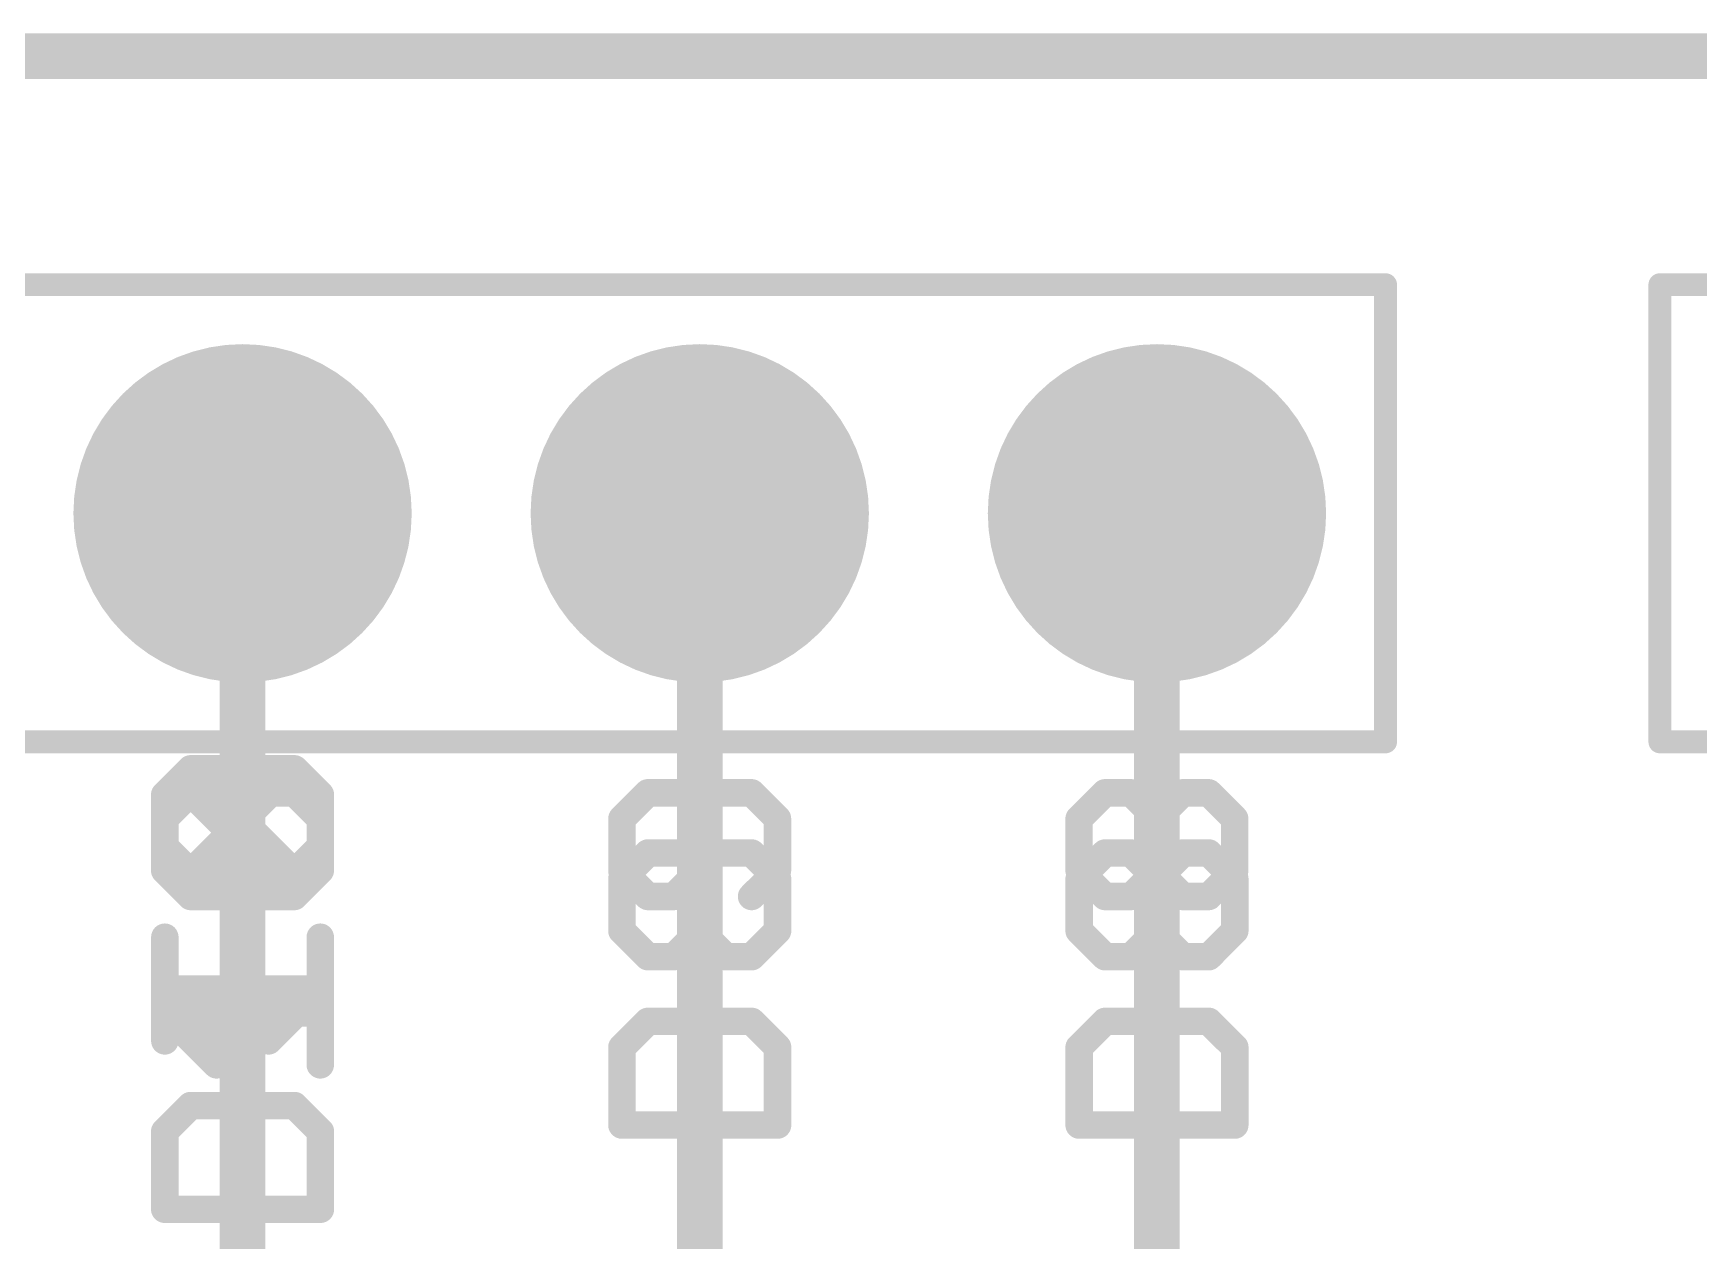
# Model space of a CAD drawing. Extents: x -24 to 83, y -23 to 53.
# Drawn here: x 26.52 to 35.78, y 46.76 to 53.47 of the extents above; entities that cross this region are included whole.
import ezdxf

# ---------------------------------------------------------------- set-up
doc = ezdxf.new("R2010")
doc.units = 0
for name, color, linetype in [('1', 12, 'CONTINUOUS'), ('16', 132, 'CONTINUOUS'), ('17', 110, 'CONTINUOUS'), ('20', 53, 'CONTINUOUS'), ('21', 41, 'CONTINUOUS'), ('22', 40, 'CONTINUOUS'), ('51', 53, 'CONTINUOUS')]:
    doc.layers.add(name, color=color, linetype=linetype)

# ---------------------------------------------------------------- blocks, each defined once
blk = doc.blocks.new('ROUNDP')
at = {"const_width": 0.5}
blk.add_lwpolyline([(0, -0.25, 1), (0, 0.25, 1), (0, -0.25)], format="xyb", dxfattribs=at)

msp = doc.modelspace()

# ---------------------------------------------------------------- linework, layer by layer
at = {"layer": '1', "const_width": 0.254}
for points in [[(0, 53.34), (59.69, 53.34)], [(27.686, 45.72), (27.686, 50.8)], [(30.226, 45.72), (30.226, 50.8)], [(32.766, 45.72), (32.766, 50.8)]]:
    msp.add_lwpolyline(points, dxfattribs=at)
at = {"layer": '1', "const_width": 0.127}
for points in [[(27.7495, 50.8, 1), (27.6225, 50.8)], [(30.2895, 50.8, 1), (30.1625, 50.8)], [(32.8295, 50.8, 1), (32.7025, 50.8)]]:
    msp.add_lwpolyline(points, format="xyb", dxfattribs=at)
at = {"layer": '16', "const_width": 0.254}
msp.add_lwpolyline([(0, 53.34), (59.69, 53.34)], dxfattribs=at)
at = {"layer": '20', "const_width": 0.2032}
msp.add_lwpolyline([(2.54, 53.34), (55.88, 53.34)], dxfattribs=at)
at = {"layer": '21', "const_width": 0.1524}
for points in [[(27.2535, 49.2361), (27.3975, 49.3802)], [(27.3975, 49.3802), (27.9737, 49.3802)], [(27.9737, 48.804), (27.3975, 49.3802)], [(27.9737, 49.3802), (28.1178, 49.2361)], [(27.2535, 48.948), (27.2535, 49.2361)], [(28.1178, 49.2361), (28.1178, 48.948)], [(27.3975, 48.804), (27.2535, 48.948)], [(28.1178, 48.948), (27.9737, 48.804)], [(29.9375, 48.9124), (29.7935, 48.7684)], [(30.5137, 48.9124), (29.9375, 48.9124)], [(30.2256, 48.4803), (30.2256, 48.9124)], [(30.6578, 48.7684), (30.5137, 48.9124)], [(32.3335, 48.7684), (32.4775, 48.9124)], [(32.4775, 48.9124), (32.6216, 48.9124)], [(32.6216, 48.9124), (32.7656, 48.7684)], [(32.7656, 48.7684), (32.9097, 48.9124)], [(32.9097, 48.9124), (33.0537, 48.9124)], [(33.0537, 48.9124), (33.1978, 48.7684)], [(27.9737, 48.804), (27.3975, 48.804)], [(29.7935, 48.7684), (29.7935, 48.4803)], [(30.6578, 48.4803), (30.6578, 48.7684)], [(32.3335, 48.4803), (32.3335, 48.7684)], [(32.7656, 48.4803), (32.7656, 48.7684)], [(33.1978, 48.7684), (33.1978, 48.4803)], [(28.1178, 47.8684), (28.1178, 48.4447)], [(29.7935, 48.4803), (29.9375, 48.3362)], [(30.0816, 48.3362), (30.2256, 48.4803)], [(30.5137, 48.3362), (30.6578, 48.4803)], [(32.4775, 48.3362), (32.3335, 48.4803)], [(32.7656, 48.4803), (32.6216, 48.3362)], [(32.9097, 48.3362), (32.7656, 48.4803)], [(33.1978, 48.4803), (33.0537, 48.3362)], [(29.9375, 48.3362), (30.0816, 48.3362)], [(32.6216, 48.3362), (32.4775, 48.3362)], [(33.0537, 48.3362), (32.9097, 48.3362)], [(27.5416, 47.8684), (27.2535, 48.1566)], [(27.2535, 48.1566), (28.1178, 48.1566)], [(29.9375, 47.9769), (29.7935, 47.8329)], [(30.5137, 47.9769), (29.9375, 47.9769)], [(30.6578, 47.8329), (30.5137, 47.9769)], [(32.4775, 47.9769), (32.3335, 47.8329)], [(33.0537, 47.9769), (32.4775, 47.9769)], [(33.1978, 47.8329), (33.0537, 47.9769)], [(29.7935, 47.8329), (29.7935, 47.4007)], [(30.6578, 47.4007), (30.6578, 47.8329)], [(32.3335, 47.8329), (32.3335, 47.4007)], [(33.1978, 47.4007), (33.1978, 47.8329)], [(27.3975, 47.5091), (27.2535, 47.3651)], [(27.9737, 47.5091), (27.3975, 47.5091)], [(28.1178, 47.3651), (27.9737, 47.5091)], [(29.7935, 47.4007), (30.6578, 47.4007)], [(32.3335, 47.4007), (33.1978, 47.4007)], [(27.2535, 47.3651), (27.2535, 46.9329)], [(28.1178, 46.9329), (28.1178, 47.3651)], [(27.2535, 46.9329), (28.1178, 46.9329)]]:
    msp.add_lwpolyline(points, dxfattribs=at)
at = {"layer": '21', "const_width": 0.0762}
for points in [[(27.3975, 49.4183, 1), (27.3975, 49.3421)], [(27.4245, 49.4071, 1), (27.3706, 49.3532)], [(27.4245, 49.3532, 1), (27.3706, 49.4071)], [(28.0007, 49.4071, 1), (27.9468, 49.3532)], [(27.9737, 49.3421, 1), (27.9737, 49.4183)], [(27.2265, 49.2631, 1), (27.2804, 49.2092)], [(27.2916, 49.2361, 1), (27.2154, 49.2361)], [(28.1559, 49.2361, 1), (28.0797, 49.2361)], [(28.0909, 49.2092, 1), (28.1447, 49.2631)], [(27.2804, 48.975, 1), (27.2265, 48.9211)], [(27.2154, 48.948, 1), (27.2916, 48.948)], [(28.0797, 48.948, 1), (28.1559, 48.948)], [(28.1447, 48.9211, 1), (28.0909, 48.975)], [(29.9375, 48.9505, 1), (29.9375, 48.8743)], [(29.9645, 48.8855, 1), (29.9106, 48.9394)], [(30.2637, 48.9124, 1), (30.1875, 48.9124)], [(30.5407, 48.9394, 1), (30.4868, 48.8855)], [(30.5137, 48.8743, 1), (30.5137, 48.9505)], [(32.4775, 48.9505, 1), (32.4775, 48.8743)], [(32.5045, 48.8855, 1), (32.4506, 48.9394)], [(32.6485, 48.9394, 1), (32.5946, 48.8855)], [(32.6216, 48.8743, 1), (32.6216, 48.9505)], [(32.9097, 48.9505, 1), (32.9097, 48.8743)], [(32.9366, 48.8855, 1), (32.8827, 48.9394)], [(33.0807, 48.9394, 1), (33.0268, 48.8855)], [(33.0537, 48.8743, 1), (33.0537, 48.9505)], [(27.3975, 48.8421, 1), (27.3975, 48.7659)], [(27.3706, 48.777, 1), (27.4245, 48.8309)], [(27.9468, 48.8309, 1), (28.0007, 48.777)], [(27.9468, 48.777, 1), (28.0007, 48.8309)], [(27.9737, 48.7659, 1), (27.9737, 48.8421)], [(29.7665, 48.7953, 1), (29.8204, 48.7414)], [(29.8316, 48.7684, 1), (29.7554, 48.7684)], [(30.6959, 48.7684, 1), (30.6197, 48.7684)], [(30.6309, 48.7414, 1), (30.6847, 48.7953)], [(32.3065, 48.7953, 1), (32.3604, 48.7414)], [(32.3716, 48.7684, 1), (32.2954, 48.7684)], [(32.8037, 48.7684, 1), (32.7275, 48.7684)], [(32.7387, 48.7953, 1), (32.7926, 48.7414)], [(32.7387, 48.7414, 1), (32.7926, 48.7953)], [(33.2359, 48.7684, 1), (33.1597, 48.7684)], [(33.1709, 48.7414, 1), (33.2247, 48.7953)], [(28.1559, 48.4447, 1), (28.0797, 48.4447)], [(29.8204, 48.5072, 1), (29.7665, 48.4533)], [(29.7554, 48.4803, 1), (29.8316, 48.4803)], [(30.1875, 48.4803, 1), (30.2637, 48.4803)], [(30.2526, 48.4533, 1), (30.1987, 48.5072)], [(30.6197, 48.4803, 1), (30.6959, 48.4803)], [(30.6847, 48.4533, 1), (30.6309, 48.5072)], [(32.3604, 48.5072, 1), (32.3065, 48.4533)], [(32.2954, 48.4803, 1), (32.3716, 48.4803)], [(32.7926, 48.5072, 1), (32.7387, 48.4533)], [(32.7275, 48.4803, 1), (32.8037, 48.4803)], [(32.7926, 48.4533, 1), (32.7387, 48.5072)], [(33.1597, 48.4803, 1), (33.2359, 48.4803)], [(33.2247, 48.4533, 1), (33.1709, 48.5072)], [(29.9375, 48.3743, 1), (29.9375, 48.2981)], [(29.9106, 48.3093, 1), (29.9645, 48.3631)], [(30.0546, 48.3631, 1), (30.1085, 48.3093)], [(30.0816, 48.2981, 1), (30.0816, 48.3743)], [(30.4868, 48.3631, 1), (30.5407, 48.3093)], [(32.4775, 48.3743, 1), (32.4775, 48.2981)], [(32.4506, 48.3093, 1), (32.5045, 48.3631)], [(32.5946, 48.3631, 1), (32.6485, 48.3093)], [(32.6216, 48.2981, 1), (32.6216, 48.3743)], [(32.9097, 48.3743, 1), (32.9097, 48.2981)], [(32.8827, 48.3093, 1), (32.9366, 48.3631)], [(33.0268, 48.3631, 1), (33.0807, 48.3093)], [(33.0537, 48.2981, 1), (33.0537, 48.3743)], [(27.2804, 48.1835, 1), (27.2265, 48.1296)], [(27.2535, 48.1947, 1), (27.2535, 48.1185)], [(28.1178, 48.1185, 1), (28.1178, 48.1947)], [(29.9375, 48.015, 1), (29.9375, 47.9388)], [(29.9645, 47.95, 1), (29.9106, 48.0038)], [(30.5407, 48.0038, 1), (30.4868, 47.95)], [(30.5137, 47.9388, 1), (30.5137, 48.015)], [(32.4775, 48.015, 1), (32.4775, 47.9388)], [(32.5045, 47.95, 1), (32.4506, 48.0038)], [(33.0807, 48.0038, 1), (33.0268, 47.95)], [(33.0537, 47.9388, 1), (33.0537, 48.015)], [(27.5146, 47.8415, 1), (27.5685, 47.8954)], [(28.0797, 47.8684, 1), (28.1559, 47.8684)], [(29.7665, 47.8598, 1), (29.8204, 47.8059)], [(29.8316, 47.8329, 1), (29.7554, 47.8329)], [(30.6959, 47.8329, 1), (30.6197, 47.8329)], [(30.6309, 47.8059, 1), (30.6847, 47.8598)], [(32.3065, 47.8598, 1), (32.3604, 47.8059)], [(32.3716, 47.8329, 1), (32.2954, 47.8329)], [(33.2359, 47.8329, 1), (33.1597, 47.8329)], [(33.1709, 47.8059, 1), (33.2247, 47.8598)], [(27.3975, 47.5472, 1), (27.3975, 47.471)], [(27.4245, 47.4822, 1), (27.3706, 47.5361)], [(28.0007, 47.5361, 1), (27.9468, 47.4822)], [(27.9737, 47.471, 1), (27.9737, 47.5472)], [(29.7935, 47.4388, 1), (29.7935, 47.3626)], [(30.6578, 47.3626, 1), (30.6578, 47.4388)], [(32.3335, 47.4388, 1), (32.3335, 47.3626)], [(33.1978, 47.3626, 1), (33.1978, 47.4388)], [(27.2265, 47.392, 1), (27.2804, 47.3381)], [(27.2916, 47.3651, 1), (27.2154, 47.3651)], [(28.1559, 47.3651, 1), (28.0797, 47.3651)], [(28.0909, 47.3381, 1), (28.1447, 47.392)], [(29.7554, 47.4007, 1), (29.8316, 47.4007)], [(30.6197, 47.4007, 1), (30.6959, 47.4007)], [(32.2954, 47.4007, 1), (32.3716, 47.4007)], [(33.1597, 47.4007, 1), (33.2359, 47.4007)], [(27.2535, 46.971, 1), (27.2535, 46.8948)], [(28.1178, 46.8948, 1), (28.1178, 46.971)], [(27.2154, 46.9329, 1), (27.2916, 46.9329)], [(28.0797, 46.9329, 1), (28.1559, 46.9329)]]:
    msp.add_lwpolyline(points, format="xyb", dxfattribs=at)
at = {"layer": '22', "const_width": 0.1524}
for points in [[(27.3983, 49.3802), (27.2542, 49.2361)], [(27.9745, 49.3802), (27.3983, 49.3802)], [(27.3983, 48.804), (27.9745, 49.3802)], [(28.1185, 49.2361), (27.9745, 49.3802)], [(27.2542, 49.2361), (27.2542, 48.948)], [(28.1185, 48.948), (28.1185, 49.2361)], [(27.2542, 48.948), (27.3983, 48.804)], [(27.9745, 48.804), (28.1185, 48.948)], [(29.7942, 48.7684), (29.9383, 48.9124)], [(29.9383, 48.9124), (30.5145, 48.9124)], [(30.2264, 48.4803), (30.2264, 48.9124)], [(30.5145, 48.9124), (30.6585, 48.7684)], [(32.4783, 48.9124), (32.3342, 48.7684)], [(32.6223, 48.9124), (32.4783, 48.9124)], [(32.7664, 48.7684), (32.6223, 48.9124)], [(32.9104, 48.9124), (32.7664, 48.7684)], [(33.0545, 48.9124), (32.9104, 48.9124)], [(33.1985, 48.7684), (33.0545, 48.9124)], [(27.3983, 48.804), (27.9745, 48.804)], [(29.7942, 48.4803), (29.7942, 48.7684)], [(30.6585, 48.7684), (30.6585, 48.4803)], [(32.3342, 48.7684), (32.3342, 48.4803)], [(32.7664, 48.4803), (32.7664, 48.7684)], [(33.1985, 48.4803), (33.1985, 48.7684)], [(27.2542, 47.8684), (27.2542, 48.4447)], [(29.9383, 48.3362), (29.7942, 48.4803)], [(30.3704, 48.3362), (30.2264, 48.4803)], [(30.6585, 48.4803), (30.5145, 48.3362)], [(32.3342, 48.4803), (32.4783, 48.3362)], [(32.6223, 48.3362), (32.7664, 48.4803)], [(32.7664, 48.4803), (32.9104, 48.3362)], [(33.0545, 48.3362), (33.1985, 48.4803)], [(30.5145, 48.3362), (30.3704, 48.3362)], [(32.4783, 48.3362), (32.6223, 48.3362)], [(32.9104, 48.3362), (33.0545, 48.3362)], [(28.1185, 48.1566), (27.2542, 48.1566)], [(27.8304, 47.8684), (28.1185, 48.1566)], [(29.7942, 47.8329), (29.9383, 47.9769)], [(29.9383, 47.9769), (30.5145, 47.9769)], [(30.5145, 47.9769), (30.6585, 47.8329)], [(32.3342, 47.8329), (32.4783, 47.9769)], [(32.4783, 47.9769), (33.0545, 47.9769)], [(33.0545, 47.9769), (33.1985, 47.8329)], [(29.7942, 47.4007), (29.7942, 47.8329)], [(30.6585, 47.8329), (30.6585, 47.4007)], [(32.3342, 47.4007), (32.3342, 47.8329)], [(33.1985, 47.8329), (33.1985, 47.4007)], [(27.2542, 47.3651), (27.3983, 47.5091)], [(27.3983, 47.5091), (27.9745, 47.5091)], [(27.9745, 47.5091), (28.1185, 47.3651)], [(30.6585, 47.4007), (29.7942, 47.4007)], [(33.1985, 47.4007), (32.3342, 47.4007)], [(27.2542, 46.9329), (27.2542, 47.3651)], [(28.1185, 47.3651), (28.1185, 46.9329)], [(28.1185, 46.9329), (27.2542, 46.9329)]]:
    msp.add_lwpolyline(points, dxfattribs=at)
at = {"layer": '22', "const_width": 0.0762}
for points in [[(27.3983, 49.4183, 1), (27.3983, 49.3421)], [(27.4252, 49.3532, 1), (27.3713, 49.4071)], [(28.0014, 49.4071, 1), (27.9475, 49.3532)], [(28.0014, 49.3532, 1), (27.9475, 49.4071)], [(27.9745, 49.3421, 1), (27.9745, 49.4183)], [(27.2923, 49.2361, 1), (27.2161, 49.2361)], [(27.2273, 49.2631, 1), (27.2811, 49.2092)], [(28.1566, 49.2361, 1), (28.0804, 49.2361)], [(28.0916, 49.2092, 1), (28.1455, 49.2631)], [(27.2811, 48.975, 1), (27.2273, 48.9211)], [(27.2161, 48.948, 1), (27.2923, 48.948)], [(28.0804, 48.948, 1), (28.1566, 48.948)], [(28.1455, 48.9211, 1), (28.0916, 48.975)], [(29.9383, 48.9505, 1), (29.9383, 48.8743)], [(29.9652, 48.8855, 1), (29.9113, 48.9394)], [(30.2645, 48.9124, 1), (30.1883, 48.9124)], [(30.5414, 48.9394, 1), (30.4875, 48.8855)], [(30.5145, 48.8743, 1), (30.5145, 48.9505)], [(32.4783, 48.9505, 1), (32.4783, 48.8743)], [(32.5052, 48.8855, 1), (32.4513, 48.9394)], [(32.6493, 48.9394, 1), (32.5954, 48.8855)], [(32.6223, 48.8743, 1), (32.6223, 48.9505)], [(32.9104, 48.9505, 1), (32.9104, 48.8743)], [(32.9374, 48.8855, 1), (32.8835, 48.9394)], [(33.0814, 48.9394, 1), (33.0275, 48.8855)], [(33.0545, 48.8743, 1), (33.0545, 48.9505)], [(27.3713, 48.8309, 1), (27.4252, 48.777)], [(27.3983, 48.8421, 1), (27.3983, 48.7659)], [(27.3713, 48.777, 1), (27.4252, 48.8309)], [(27.9475, 48.8309, 1), (28.0014, 48.777)], [(27.9745, 48.7659, 1), (27.9745, 48.8421)], [(29.8323, 48.7684, 1), (29.7561, 48.7684)], [(29.7673, 48.7953, 1), (29.8211, 48.7414)], [(30.6966, 48.7684, 1), (30.6204, 48.7684)], [(30.6316, 48.7414, 1), (30.6855, 48.7953)], [(32.3723, 48.7684, 1), (32.2961, 48.7684)], [(32.3073, 48.7953, 1), (32.3611, 48.7414)], [(32.7394, 48.7953, 1), (32.7933, 48.7414)], [(32.8045, 48.7684, 1), (32.7283, 48.7684)], [(32.7394, 48.7414, 1), (32.7933, 48.7953)], [(33.2366, 48.7684, 1), (33.1604, 48.7684)], [(33.1716, 48.7414, 1), (33.2255, 48.7953)], [(27.2923, 48.4447, 1), (27.2161, 48.4447)], [(29.8211, 48.5072, 1), (29.7673, 48.4533)], [(29.7561, 48.4803, 1), (29.8323, 48.4803)], [(30.2533, 48.5072, 1), (30.1994, 48.4533)], [(30.1883, 48.4803, 1), (30.2645, 48.4803)], [(30.6204, 48.4803, 1), (30.6966, 48.4803)], [(30.6855, 48.4533, 1), (30.6316, 48.5072)], [(32.3611, 48.5072, 1), (32.3073, 48.4533)], [(32.2961, 48.4803, 1), (32.3723, 48.4803)], [(32.7933, 48.5072, 1), (32.7394, 48.4533)], [(32.7283, 48.4803, 1), (32.8045, 48.4803)], [(32.7933, 48.4533, 1), (32.7394, 48.5072)], [(33.1604, 48.4803, 1), (33.2366, 48.4803)], [(33.2255, 48.4533, 1), (33.1716, 48.5072)], [(29.9113, 48.3093, 1), (29.9652, 48.3631)], [(30.3704, 48.3743, 1), (30.3704, 48.2981)], [(30.3435, 48.3093, 1), (30.3974, 48.3631)], [(30.4875, 48.3631, 1), (30.5414, 48.3093)], [(30.5145, 48.2981, 1), (30.5145, 48.3743)], [(32.4783, 48.3743, 1), (32.4783, 48.2981)], [(32.4513, 48.3093, 1), (32.5052, 48.3631)], [(32.5954, 48.3631, 1), (32.6493, 48.3093)], [(32.6223, 48.2981, 1), (32.6223, 48.3743)], [(32.9104, 48.3743, 1), (32.9104, 48.2981)], [(32.8835, 48.3093, 1), (32.9374, 48.3631)], [(33.0275, 48.3631, 1), (33.0814, 48.3093)], [(33.0545, 48.2981, 1), (33.0545, 48.3743)], [(27.2542, 48.1947, 1), (27.2542, 48.1185)], [(28.1455, 48.1296, 1), (28.0916, 48.1835)], [(28.1185, 48.1185, 1), (28.1185, 48.1947)], [(29.9383, 48.015, 1), (29.9383, 47.9388)], [(29.9652, 47.95, 1), (29.9113, 48.0038)], [(30.5414, 48.0038, 1), (30.4875, 47.95)], [(30.5145, 47.9388, 1), (30.5145, 48.015)], [(32.4783, 48.015, 1), (32.4783, 47.9388)], [(32.5052, 47.95, 1), (32.4513, 48.0038)], [(33.0814, 48.0038, 1), (33.0275, 47.95)], [(33.0545, 47.9388, 1), (33.0545, 48.015)], [(27.8035, 47.8954, 1), (27.8574, 47.8415)], [(27.2161, 47.8684, 1), (27.2923, 47.8684)], [(29.8323, 47.8329, 1), (29.7561, 47.8329)], [(29.7673, 47.8598, 1), (29.8211, 47.8059)], [(30.6966, 47.8329, 1), (30.6204, 47.8329)], [(30.6316, 47.8059, 1), (30.6855, 47.8598)], [(32.3723, 47.8329, 1), (32.2961, 47.8329)], [(32.3073, 47.8598, 1), (32.3611, 47.8059)], [(33.2366, 47.8329, 1), (33.1604, 47.8329)], [(33.1716, 47.8059, 1), (33.2255, 47.8598)], [(27.3983, 47.5472, 1), (27.3983, 47.471)], [(27.4252, 47.4822, 1), (27.3713, 47.5361)], [(28.0014, 47.5361, 1), (27.9475, 47.4822)], [(27.9745, 47.471, 1), (27.9745, 47.5472)], [(29.7942, 47.4388, 1), (29.7942, 47.3626)], [(30.6585, 47.3626, 1), (30.6585, 47.4388)], [(32.3342, 47.4388, 1), (32.3342, 47.3626)], [(33.1985, 47.3626, 1), (33.1985, 47.4388)], [(27.2923, 47.3651, 1), (27.2161, 47.3651)], [(27.2273, 47.392, 1), (27.2811, 47.3381)], [(28.1566, 47.3651, 1), (28.0804, 47.3651)], [(28.0916, 47.3381, 1), (28.1455, 47.392)], [(29.7561, 47.4007, 1), (29.8323, 47.4007)], [(30.6204, 47.4007, 1), (30.6966, 47.4007)], [(32.2961, 47.4007, 1), (32.3723, 47.4007)], [(33.1604, 47.4007, 1), (33.2366, 47.4007)], [(27.2542, 46.971, 1), (27.2542, 46.8948)], [(28.1185, 46.8948, 1), (28.1185, 46.971)], [(27.2161, 46.9329, 1), (27.2923, 46.9329)], [(28.0804, 46.9329, 1), (28.1566, 46.9329)]]:
    msp.add_lwpolyline(points, format="xyb", dxfattribs=at)
at = {"layer": '51'}
for points, const_width in [([(55.88, 53.34), (2.54, 53.34)], 0.254), ([(8.636, 52.07), (34.036, 52.07)], 0.127), ([(34.036, 52.07), (34.036, 49.53)], 0.127), ([(35.56, 49.53), (35.56, 52.07)], 0.127), ([(35.56, 52.07), (55.88, 52.07)], 0.127), ([(34.036, 49.53), (8.636, 49.53)], 0.127), ([(55.88, 49.53), (35.56, 49.53)], 0.127), ([(27.2535, 49.1029), (27.3975, 49.2469)], 0.1524), ([(27.3975, 49.2469), (27.9737, 49.2469)], 0.1524), ([(27.9737, 48.6707), (27.3975, 49.2469)], 0.1524), ([(27.9737, 49.2469), (28.1178, 49.1029)], 0.1524), ([(29.9375, 49.2469), (29.7935, 49.1029)], 0.1524), ([(30.5137, 49.2469), (29.9375, 49.2469)], 0.1524), ([(30.2256, 48.8147), (30.2256, 49.2469)], 0.1524), ([(30.6578, 49.1029), (30.5137, 49.2469)], 0.1524), ([(32.3335, 49.1029), (32.4775, 49.2469)], 0.1524), ([(32.4775, 49.2469), (32.6216, 49.2469)], 0.1524), ([(32.6216, 49.2469), (32.7656, 49.1029)], 0.1524), ([(32.7656, 49.1029), (32.9097, 49.2469)], 0.1524), ([(32.9097, 49.2469), (33.0537, 49.2469)], 0.1524), ([(33.0537, 49.2469), (33.1978, 49.1029)], 0.1524), ([(27.2535, 48.8147), (27.2535, 49.1029)], 0.1524), ([(28.1178, 49.1029), (28.1178, 48.8147)], 0.1524), ([(29.7935, 49.1029), (29.7935, 48.8147)], 0.1524), ([(30.6578, 48.8147), (30.6578, 49.1029)], 0.1524), ([(32.3335, 48.8147), (32.3335, 49.1029)], 0.1524), ([(32.7656, 48.8147), (32.7656, 49.1029)], 0.1524), ([(33.1978, 49.1029), (33.1978, 48.8147)], 0.1524), ([(27.3975, 48.6707), (27.2535, 48.8147)], 0.1524), ([(28.1178, 48.8147), (27.9737, 48.6707)], 0.1524), ([(29.7935, 48.8147), (29.9375, 48.6707)], 0.1524), ([(30.0816, 48.6707), (30.2256, 48.8147)], 0.1524), ([(30.5137, 48.6707), (30.6578, 48.8147)], 0.1524), ([(32.4775, 48.6707), (32.3335, 48.8147)], 0.1524), ([(32.7656, 48.8147), (32.6216, 48.6707)], 0.1524), ([(32.9097, 48.6707), (32.7656, 48.8147)], 0.1524), ([(33.1978, 48.8147), (33.0537, 48.6707)], 0.1524), ([(27.9737, 48.6707), (27.3975, 48.6707)], 0.1524), ([(29.9375, 48.6707), (30.0816, 48.6707)], 0.1524), ([(32.6216, 48.6707), (32.4775, 48.6707)], 0.1524), ([(33.0537, 48.6707), (32.9097, 48.6707)], 0.1524), ([(28.1178, 47.7352), (28.1178, 48.3114)], 0.1524), ([(27.5416, 47.7352), (27.2535, 48.0233)], 0.1524), ([(27.2535, 48.0233), (28.1178, 48.0233)], 0.1524)]:
    msp.add_lwpolyline(points, dxfattribs=dict(at, const_width=const_width))
for points, const_width in [([(34.0678, 52.07, 1), (34.0042, 52.07)], 0.0635), ([(34.036, 52.0382, 1), (34.036, 52.1018)], 0.0635), ([(35.5918, 52.07, 1), (35.5282, 52.07)], 0.0635), ([(35.56, 52.1018, 1), (35.56, 52.0382)], 0.0635), ([(34.036, 49.4982, 1), (34.036, 49.5618)], 0.0635), ([(35.56, 49.5618, 1), (35.56, 49.4982)], 0.0635), ([(34.0042, 49.53, 1), (34.0678, 49.53)], 0.0635), ([(35.5282, 49.53, 1), (35.5918, 49.53)], 0.0635), ([(27.3975, 49.285, 1), (27.3975, 49.2088)], 0.0762), ([(27.4245, 49.2738, 1), (27.3706, 49.22)], 0.0762), ([(27.4245, 49.22, 1), (27.3706, 49.2738)], 0.0762), ([(28.0007, 49.2738, 1), (27.9468, 49.22)], 0.0762), ([(27.9737, 49.2088, 1), (27.9737, 49.285)], 0.0762), ([(29.9375, 49.285, 1), (29.9375, 49.2088)], 0.0762), ([(29.9645, 49.22, 1), (29.9106, 49.2738)], 0.0762), ([(30.2637, 49.2469, 1), (30.1875, 49.2469)], 0.0762), ([(30.5407, 49.2738, 1), (30.4868, 49.22)], 0.0762), ([(30.5137, 49.2088, 1), (30.5137, 49.285)], 0.0762), ([(32.4775, 49.285, 1), (32.4775, 49.2088)], 0.0762), ([(32.5045, 49.22, 1), (32.4506, 49.2738)], 0.0762), ([(32.6485, 49.2738, 1), (32.5946, 49.22)], 0.0762), ([(32.6216, 49.2088, 1), (32.6216, 49.285)], 0.0762), ([(32.9097, 49.285, 1), (32.9097, 49.2088)], 0.0762), ([(32.9366, 49.22, 1), (32.8827, 49.2738)], 0.0762), ([(33.0807, 49.2738, 1), (33.0268, 49.22)], 0.0762), ([(33.0537, 49.2088, 1), (33.0537, 49.285)], 0.0762), ([(27.2265, 49.1298, 1), (27.2804, 49.0759)], 0.0762), ([(27.2916, 49.1029, 1), (27.2154, 49.1029)], 0.0762), ([(28.1559, 49.1029, 1), (28.0797, 49.1029)], 0.0762), ([(28.0909, 49.0759, 1), (28.1447, 49.1298)], 0.0762), ([(29.7665, 49.1298, 1), (29.8204, 49.0759)], 0.0762), ([(29.8316, 49.1029, 1), (29.7554, 49.1029)], 0.0762), ([(30.6959, 49.1029, 1), (30.6197, 49.1029)], 0.0762), ([(30.6309, 49.0759, 1), (30.6847, 49.1298)], 0.0762), ([(32.3065, 49.1298, 1), (32.3604, 49.0759)], 0.0762), ([(32.3716, 49.1029, 1), (32.2954, 49.1029)], 0.0762), ([(32.8037, 49.1029, 1), (32.7275, 49.1029)], 0.0762), ([(32.7387, 49.1298, 1), (32.7926, 49.0759)], 0.0762), ([(32.7387, 49.0759, 1), (32.7926, 49.1298)], 0.0762), ([(33.2359, 49.1029, 1), (33.1597, 49.1029)], 0.0762), ([(33.1709, 49.0759, 1), (33.2247, 49.1298)], 0.0762), ([(27.2804, 48.8417, 1), (27.2265, 48.7878)], 0.0762), ([(27.2154, 48.8147, 1), (27.2916, 48.8147)], 0.0762), ([(28.0797, 48.8147, 1), (28.1559, 48.8147)], 0.0762), ([(28.1447, 48.7878, 1), (28.0909, 48.8417)], 0.0762), ([(29.8204, 48.8417, 1), (29.7665, 48.7878)], 0.0762), ([(29.7554, 48.8147, 1), (29.8316, 48.8147)], 0.0762), ([(30.1875, 48.8147, 1), (30.2637, 48.8147)], 0.0762), ([(30.2526, 48.7878, 1), (30.1987, 48.8417)], 0.0762), ([(30.6197, 48.8147, 1), (30.6959, 48.8147)], 0.0762), ([(30.6847, 48.7878, 1), (30.6309, 48.8417)], 0.0762), ([(32.3604, 48.8417, 1), (32.3065, 48.7878)], 0.0762), ([(32.2954, 48.8147, 1), (32.3716, 48.8147)], 0.0762), ([(32.7926, 48.8417, 1), (32.7387, 48.7878)], 0.0762), ([(32.7275, 48.8147, 1), (32.8037, 48.8147)], 0.0762), ([(32.7926, 48.7878, 1), (32.7387, 48.8417)], 0.0762), ([(33.1597, 48.8147, 1), (33.2359, 48.8147)], 0.0762), ([(33.2247, 48.7878, 1), (33.1709, 48.8417)], 0.0762), ([(27.3975, 48.7088, 1), (27.3975, 48.6326)], 0.0762), ([(27.3706, 48.6437, 1), (27.4245, 48.6976)], 0.0762), ([(27.9468, 48.6976, 1), (28.0007, 48.6437)], 0.0762), ([(27.9468, 48.6437, 1), (28.0007, 48.6976)], 0.0762), ([(27.9737, 48.6326, 1), (27.9737, 48.7088)], 0.0762), ([(29.9375, 48.7088, 1), (29.9375, 48.6326)], 0.0762), ([(29.9106, 48.6437, 1), (29.9645, 48.6976)], 0.0762), ([(30.0546, 48.6976, 1), (30.1085, 48.6437)], 0.0762), ([(30.0816, 48.6326, 1), (30.0816, 48.7088)], 0.0762), ([(30.4868, 48.6976, 1), (30.5407, 48.6437)], 0.0762), ([(32.4775, 48.7088, 1), (32.4775, 48.6326)], 0.0762), ([(32.4506, 48.6437, 1), (32.5045, 48.6976)], 0.0762), ([(32.5946, 48.6976, 1), (32.6485, 48.6437)], 0.0762), ([(32.6216, 48.6326, 1), (32.6216, 48.7088)], 0.0762), ([(32.9097, 48.7088, 1), (32.9097, 48.6326)], 0.0762), ([(32.8827, 48.6437, 1), (32.9366, 48.6976)], 0.0762), ([(33.0268, 48.6976, 1), (33.0807, 48.6437)], 0.0762), ([(33.0537, 48.6326, 1), (33.0537, 48.7088)], 0.0762), ([(28.1559, 48.3114, 1), (28.0797, 48.3114)], 0.0762), ([(27.2804, 48.0502, 1), (27.2265, 47.9963)], 0.0762), ([(27.2535, 48.0614, 1), (27.2535, 47.9852)], 0.0762), ([(28.1178, 47.9852, 1), (28.1178, 48.0614)], 0.0762), ([(27.5146, 47.7082, 1), (27.5685, 47.7621)], 0.0762), ([(28.0797, 47.7352, 1), (28.1559, 47.7352)], 0.0762)]:
    msp.add_lwpolyline(points, format="xyb", dxfattribs=dict(at, const_width=const_width))

# ---------------------------------------------------------------- block references
at = {"layer": '17', "xscale": 1.8796, "yscale": 1.8796}
for p in [(27.686, 50.8), (27.686, 50.8), (30.226, 50.8), (30.226, 50.8), (32.766, 50.8), (32.766, 50.8)]:
    msp.add_blockref('ROUNDP', p, dxfattribs=at)

doc.saveas('drawing.dxf')
